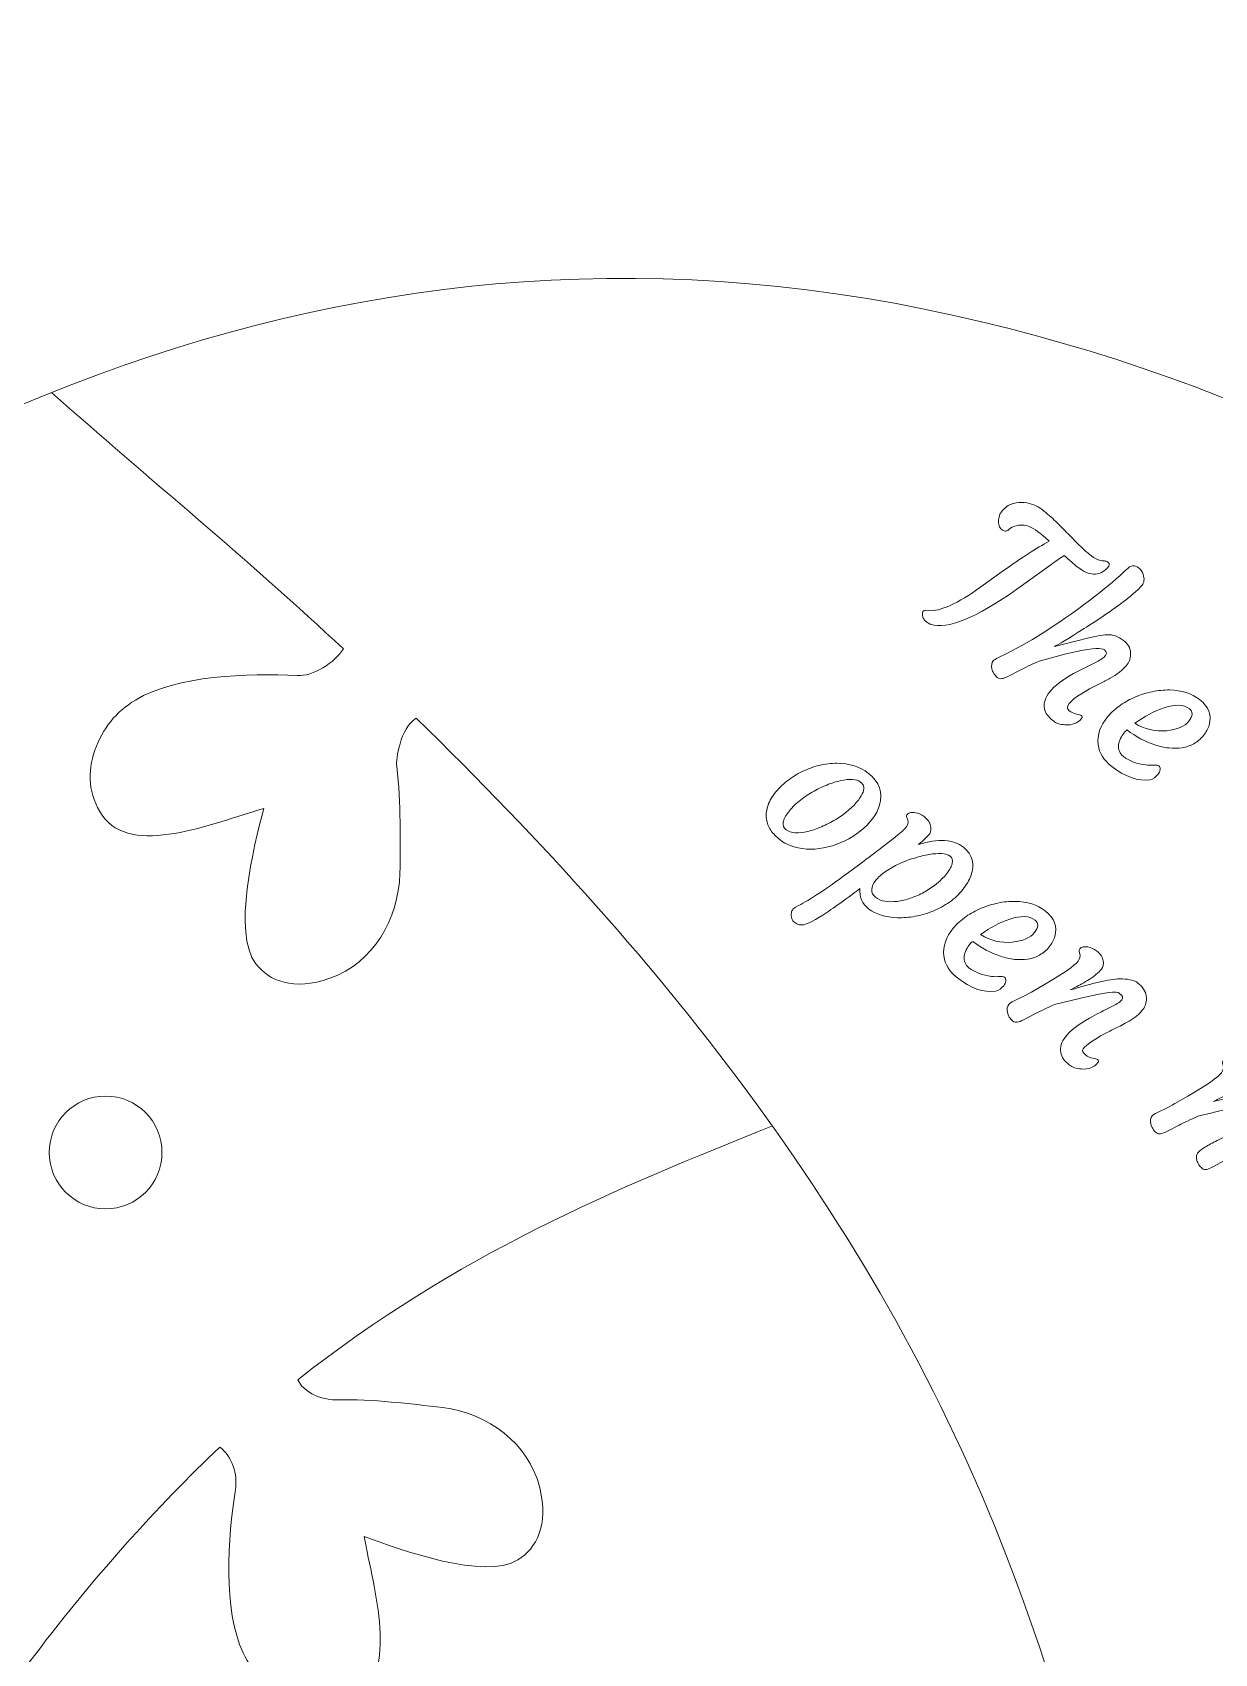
# Model space of a CAD drawing. Header units: inches. Extents: x -160 to 752, y 28 to 782.
# Drawn here: x 504.7 to 623.6, y 618.9 to 781.9 of the extents above; entities that cross this region are included whole.
import ezdxf

# ---------------------------------------------------------------- set-up
doc = ezdxf.new("R2010")
doc.units = ezdxf.units.IN
doc.header["$MEASUREMENT"] = 0
doc.layers.add('_U+0421_U+043B_U+043E_U+0439 1', color=7, linetype='Continuous')

# ---------------------------------------------------------------- blocks, each defined once
blk = doc.blocks.new('block 2')
at = {"layer": '_U+0421_U+043B_U+043E_U+0439 1', "color": 12, "lineweight": 9, "true_color": 0xe30513}
for points, knots in [([(305.09, 27.81), (184.24, 132.09), (55.29, 227.61), (-54.65, 344.61), (-130.38, 432.04), (-160.47, 554.53), (-106.38, 659.79), (-61.65, 746.82), (0.67, 769.94), (55.4, 761.15), (152.47, 745.58), (244.36, 626.03), (305, 559.17), (383.27, 640.56), (469.58, 781.89), (597.36, 753.44), (657.3, 740.1), (700.3, 699.79), (723.45, 645.65), (746.6, 591.54), (751.52, 539.49), (735.49, 482.62), (690.02, 321.27), (429.51, 136.47), (305.09, 27.81), (305.09, 27.81), (305.09, 27.81), (305.09, 27.81)], [0, 0, 0, 0, 1, 1, 1, 2, 2, 2, 3, 3, 3, 4, 4, 4, 5, 5, 5, 6, 6, 6, 7, 7, 7, 8, 8, 8, 9, 9, 9, 9]), ([(670.88, 364.34), (655.01, 380.54), (632.57, 427.43), (627.62, 477.67), (622.67, 527.9), (621.34, 580.31), (602.67, 628.66), (589.88, 661.76), (568.4, 688.48), (543.29, 712.94), (541.66, 711.85), (541.26, 708.78), (541.34, 708.11), (541.8, 704.21), (541.67, 700.71), (541.67, 697.3), (541.49, 692.71), (539.04, 688.35), (534.61, 686.78), (530.95, 685.48), (528.52, 686.5), (527.18, 688.24), (524.79, 691.33), (526.96, 699.99), (527.97, 703.86), (522.78, 702.35), (514.64, 698.89), (511.71, 703.18), (510.34, 705.19), (510.19, 707.53), (510.99, 709.72), (511.79, 711.92), (513.07, 713.55), (515.07, 714.76), (519.19, 717.24), (526.43, 717.48), (531.32, 717.21), (532.9, 717.12), (535.12, 718.53), (535.98, 719.89), (526.65, 728.66), (516.26, 737.13), (506.63, 745.69)], [0, 0, 0, 0, 1, 1, 1, 2, 2, 2, 3, 3, 3, 4, 4, 4, 5, 5, 5, 6, 6, 6, 7, 7, 7, 8, 8, 8, 9, 9, 9, 10, 10, 10, 11, 11, 11, 12, 12, 12, 13, 13, 13, 14, 14, 14, 14]), ([(512.06, 674.93), (515.2, 674.93), (517.73, 672.39), (517.73, 669.26), (517.73, 666.13), (515.2, 663.59), (512.06, 663.59), (508.93, 663.59), (506.39, 666.13), (506.39, 669.26), (506.39, 672.39), (508.93, 674.93), (512.06, 674.93), (512.06, 674.93), (512.06, 674.93), (512.06, 674.93)], [0, 0, 0, 0, 1, 1, 1, 2, 2, 2, 3, 3, 3, 4, 4, 4, 5, 5, 5, 5]), ([(579.12, 671.93), (563.35, 665.62), (547.38, 659.03), (531.38, 646.39), (532.3, 644.66), (534.52, 644.38), (535.19, 644.39), (539.12, 644.46), (542.59, 643.97), (545.98, 643.63), (550.52, 642.98), (554.61, 640.09), (555.73, 635.53), (556.65, 631.76), (555.39, 629.45), (553.52, 628.29), (550.2, 626.23), (541.8, 629.26), (538.06, 630.66), (539.03, 625.35), (541.65, 616.89), (537.08, 614.42), (534.94, 613.26), (532.6, 613.35), (530.5, 614.37), (528.4, 615.39), (526.9, 616.82), (525.9, 618.95), (523.85, 623.29), (524.35, 630.52), (525.12, 635.36), (525.37, 636.92), (524.81, 638.65), (523.55, 639.64), (517.37, 633.8), (510.59, 626.3), (504.32, 617.9), (480.88, 586.49), (456.69, 534.63), (430.41, 501.71), (431.53, 500.11), (433.73, 499.78), (434.4, 499.87), (438.28, 500.41), (441.79, 500.35), (445.2, 500.42), (449.79, 500.32), (454.19, 497.95), (455.85, 493.55), (457.22, 489.92), (456.25, 487.47), (454.53, 486.1), (451.49, 483.65), (442.78, 485.65), (438.9, 486.59), (440.51, 481.43), (444.12, 473.35), (439.89, 470.35), (437.9, 468.94), (435.57, 468.75), (433.36, 469.51), (431.15, 470.26), (429.49, 471.5), (428.24, 473.49), (425.68, 477.56), (425.31, 484.79), (425.49, 489.69), (425.55, 491.26), (424.78, 492.92), (423.41, 493.75), (394.21, 462), (361.88, 456.55), (326.54, 457.86), (291.19, 459.16), (252.36, 466.43), (220.23, 490.95), (188.11, 515.47), (162.7, 557.24), (136.22, 588.28), (114.09, 614.22), (90.28, 633.24), (69, 643.8), (67.84, 642.22), (68.55, 640.1), (68.85, 639.5), (70.61, 635.99), (71.68, 632.65), (72.83, 629.44), (74.21, 625.07), (73.38, 620.13), (69.75, 617.15), (66.75, 614.69), (64.12, 614.83), (62.26, 616.01), (58.97, 618.11), (58.07, 626.99), (57.71, 630.97), (53.34, 627.79), (46.86, 621.78), (42.65, 624.83), (40.68, 626.26), (39.75, 628.4), (39.76, 630.74), (39.77, 633.07), (40.41, 635.05), (41.89, 636.87), (44.92, 640.59), (51.66, 643.27), (56.35, 644.67), (57.86, 645.12), (59.18, 646.38), (59.53, 647.94), (34.92, 656.84), (11.32, 654.93), (-10.35, 652.42)], [0, 0, 0, 0, 1, 1, 1, 2, 2, 2, 3, 3, 3, 4, 4, 4, 5, 5, 5, 6, 6, 6, 7, 7, 7, 8, 8, 8, 9, 9, 9, 10, 10, 10, 11, 11, 11, 12, 12, 12, 13, 13, 13, 14, 14, 14, 15, 15, 15, 16, 16, 16, 17, 17, 17, 18, 18, 18, 19, 19, 19, 20, 20, 20, 21, 21, 21, 22, 22, 22, 23, 23, 23, 24, 24, 24, 25, 25, 25, 26, 26, 26, 27, 27, 27, 28, 28, 28, 29, 29, 29, 30, 30, 30, 31, 31, 31, 32, 32, 32, 33, 33, 33, 34, 34, 34, 35, 35, 35, 36, 36, 36, 37, 37, 37, 38, 38, 38, 38]), ([(368.44, 630.97), (378.34, 624.63), (388.24, 618.29), (397.96, 611.69), (397.25, 610.26), (396.1, 609.49), (394.53, 609.41), (389.64, 609.17), (382.46, 608.18), (378.63, 605.28), (376.76, 603.87), (375.66, 602.11), (375.1, 599.84), (374.53, 597.57), (374.92, 595.27), (376.5, 593.41), (379.85, 589.45), (387.59, 593.74), (392.59, 595.78), (391.99, 591.84), (390.75, 582.99), (393.44, 580.17), (394.96, 578.58), (397.49, 577.82), (400.99, 579.5), (405.22, 581.53), (407.2, 586.12), (406.91, 590.7), (406.55, 594.08), (406.31, 597.58), (405.44, 601.41), (405.29, 602.07), (405.11, 604.3), (406.61, 605.55), (430.89, 588.41), (453.35, 569.48), (471.76, 543.66), (499.53, 504.69), (517.31, 450.95), (500.06, 389.01), (482.8, 327.07), (430.6, 256.9), (406.61, 207.43), (393.54, 180.48), (391.14, 191.77), (388.23, 141.24)], [0, 0, 0, 0, 1, 1, 1, 2, 2, 2, 3, 3, 3, 4, 4, 4, 5, 5, 5, 6, 6, 6, 7, 7, 7, 8, 8, 8, 9, 9, 9, 10, 10, 10, 11, 11, 11, 12, 12, 12, 13, 13, 13, 14, 14, 14, 15, 15, 15, 15])]:
    blk.add_open_spline(points, degree=3, knots=knots, dxfattribs=at)
at = {"layer": '_U+0421_U+043B_U+043E_U+0439 1', "lineweight": 0}
for points, knots in [([(611.43, 727.42), (611.18, 727.43), (610.93, 727.49), (610.68, 727.59), (610.43, 727.7), (610.13, 727.89), (609.78, 728.16), (609.43, 728.43), (609, 728.81), (608.48, 729.29), (608.07, 729.04), (607.62, 728.73), (607.12, 728.36), (607.12, 728.36), (603.72, 725.91), (603.72, 725.91), (599.6, 723), (596.71, 721.82), (595.05, 722.37), (594.93, 722.4), (594.79, 722.47), (594.65, 722.59), (594.51, 722.7), (594.4, 722.81), (594.34, 722.91), (594.28, 723.01), (594.24, 723.12), (594.23, 723.22), (594.18, 723.41), (594.2, 723.55), (594.27, 723.65), (594.35, 723.75), (594.42, 723.79), (594.5, 723.79), (594.5, 723.79), (594.81, 723.75), (594.81, 723.75), (595.98, 723.65), (597.75, 724.45), (600.1, 726.14), (600.1, 726.14), (602.23, 727.67), (602.23, 727.67), (604.14, 729.04), (605.72, 730.06), (606.96, 730.72), (606.56, 731.09), (606.25, 731.36), (606.03, 731.53), (605.39, 732.03), (604.86, 732.3), (604.45, 732.34), (604.03, 732.37), (603.68, 732.33), (603.41, 732.21), (603.14, 732.09), (602.97, 731.99), (602.9, 731.91), (602.77, 731.77), (602.64, 731.71), (602.53, 731.74), (602.42, 731.76), (602.31, 731.81), (602.19, 731.9), (602.07, 732), (601.98, 732.13), (601.92, 732.31), (601.86, 732.49), (601.85, 732.68), (601.87, 732.87), (601.9, 733.27), (602.06, 733.62), (602.36, 733.92), (602.66, 734.23), (602.99, 734.43), (603.36, 734.53), (603.73, 734.63), (604.09, 734.66), (604.46, 734.61), (605.14, 734.54), (605.73, 734.3), (606.24, 733.91), (606.76, 733.51), (607.22, 733.1), (607.63, 732.7), (608.05, 732.29), (608.46, 731.88), (608.87, 731.46), (609.95, 730.36), (610.65, 729.68), (610.98, 729.43), (611.31, 729.17), (611.57, 729), (611.76, 728.91), (611.95, 728.82), (612.13, 728.78), (612.3, 728.76), (612.47, 728.75), (612.59, 728.74), (612.66, 728.72), (612.72, 728.72), (612.8, 728.67), (612.91, 728.59), (613.07, 728.46), (613.04, 728.29), (612.83, 728.06), (612.62, 727.82), (612.4, 727.66), (612.16, 727.56), (611.93, 727.46), (611.68, 727.42), (611.43, 727.42), (611.43, 727.42), (611.43, 727.42), (611.43, 727.42)], [0, 0, 0, 0, 1, 1, 1, 2, 2, 2, 3, 3, 3, 4, 4, 4, 5, 5, 5, 6, 6, 6, 7, 7, 7, 8, 8, 8, 9, 9, 9, 10, 10, 10, 11, 11, 11, 12, 12, 12, 13, 13, 13, 14, 14, 14, 15, 15, 15, 16, 16, 16, 17, 17, 17, 18, 18, 18, 19, 19, 19, 20, 20, 20, 21, 21, 21, 22, 22, 22, 23, 23, 23, 24, 24, 24, 25, 25, 25, 26, 26, 26, 27, 27, 27, 28, 28, 28, 29, 29, 29, 30, 30, 30, 31, 31, 31, 32, 32, 32, 33, 33, 33, 34, 34, 34, 35, 35, 35, 36, 36, 36, 37, 37, 37, 38, 38, 38, 38]), ([(612.53, 719.79), (612.23, 720.02), (611.34, 719.98), (609.87, 719.66), (609.87, 719.66), (608.55, 719.36), (608.55, 719.36), (608.55, 719.36), (605.94, 718.67), (605.94, 718.67), (605.16, 718.32), (604.53, 718.02), (604.04, 717.76), (604.04, 717.76), (602.87, 717.17), (602.87, 717.17), (602.58, 717.02), (602.35, 716.93), (602.19, 716.91), (602.04, 716.88), (601.89, 716.92), (601.74, 717.03), (601.6, 717.14), (601.48, 717.27), (601.39, 717.43), (601.3, 717.58), (601.24, 717.74), (601.2, 717.89), (601.13, 718.23), (601.17, 718.5), (601.33, 718.7), (601.4, 718.78), (601.58, 718.9), (601.88, 719.05), (601.88, 719.05), (602.71, 719.45), (602.71, 719.45), (605.34, 720.75), (608.31, 722.67), (611.62, 725.23), (612.84, 726.17), (613.88, 727.06), (614.75, 727.9), (615.16, 728.3), (615.56, 728.36), (615.95, 728.06), (616.2, 727.87), (616.36, 727.65), (616.42, 727.4), (616.56, 726.93), (616.51, 726.56), (616.3, 726.3), (616.08, 726.05), (615.81, 725.78), (615.49, 725.5), (615.17, 725.22), (614.81, 724.93), (614.4, 724.62), (614, 724.31), (613.56, 724), (613.1, 723.67), (611.9, 722.86), (611.03, 722.28), (610.48, 721.94), (608.82, 720.89), (607.83, 720.3), (607.51, 720.15), (607.67, 720.18), (607.88, 720.23), (608.13, 720.3), (610.13, 720.82), (611.33, 721.12), (611.76, 721.19), (612.19, 721.26), (612.54, 721.3), (612.81, 721.31), (613.38, 721.35), (613.92, 721.16), (614.45, 720.75), (614.88, 720.42), (615.11, 720.01), (615.15, 719.52), (615.17, 719.05), (615.06, 718.65), (614.81, 718.33), (614.55, 718), (614.29, 717.74), (614.01, 717.53), (613.73, 717.32), (613.43, 717.13), (613.11, 716.95), (612.78, 716.77), (612.44, 716.59), (612.08, 716.41), (612.08, 716.41), (611.02, 715.87), (611.02, 715.87), (609.97, 715.3), (609.28, 714.81), (608.96, 714.4), (608.73, 714.1), (608.74, 713.86), (608.98, 713.68), (609.2, 713.5), (609.45, 713.39), (609.71, 713.34), (609.97, 713.29), (610.13, 713.25), (610.18, 713.21), (610.3, 713.12), (610.31, 713.02), (610.22, 712.9), (609.85, 712.42), (609.29, 712.21), (608.55, 712.27), (608.04, 712.3), (607.65, 712.43), (607.38, 712.65), (607.1, 712.86), (606.9, 713.07), (606.76, 713.27), (606.62, 713.46), (606.53, 713.68), (606.49, 713.92), (606.4, 714.46), (606.58, 715.01), (607.02, 715.58), (607.49, 716.19), (608.29, 716.8), (609.41, 717.42), (609.41, 717.42), (611.74, 718.6), (611.74, 718.6), (612.17, 718.82), (612.47, 719.03), (612.62, 719.23), (612.78, 719.42), (612.75, 719.61), (612.53, 719.79), (612.53, 719.79), (612.53, 719.79), (612.53, 719.79)], [0, 0, 0, 0, 1, 1, 1, 2, 2, 2, 3, 3, 3, 4, 4, 4, 5, 5, 5, 6, 6, 6, 7, 7, 7, 8, 8, 8, 9, 9, 9, 10, 10, 10, 11, 11, 11, 12, 12, 12, 13, 13, 13, 14, 14, 14, 15, 15, 15, 16, 16, 16, 17, 17, 17, 18, 18, 18, 19, 19, 19, 20, 20, 20, 21, 21, 21, 22, 22, 22, 23, 23, 23, 24, 24, 24, 25, 25, 25, 26, 26, 26, 27, 27, 27, 28, 28, 28, 29, 29, 29, 30, 30, 30, 31, 31, 31, 32, 32, 32, 33, 33, 33, 34, 34, 34, 35, 35, 35, 36, 36, 36, 37, 37, 37, 38, 38, 38, 39, 39, 39, 40, 40, 40, 41, 41, 41, 42, 42, 42, 43, 43, 43, 44, 44, 44, 45, 45, 45, 46, 46, 46, 47, 47, 47, 47]), ([(612.84, 713.08), (613.23, 713.53), (613.66, 713.92), (614.13, 714.25), (614.6, 714.57), (615.1, 714.85), (615.64, 715.07), (616.19, 715.3), (616.75, 715.47), (617.33, 715.59), (617.92, 715.72), (618.49, 715.77), (619.06, 715.77), (620.29, 715.74), (621.29, 715.42), (622.08, 714.81), (623.01, 714.09), (623.33, 713.23), (623.04, 712.23), (622.95, 711.88), (622.76, 711.54), (622.48, 711.19), (622.2, 710.84), (621.88, 710.56), (621.51, 710.36), (621.15, 710.17), (620.76, 710.03), (620.33, 709.96), (619.91, 709.9), (619.47, 709.89), (619, 709.94), (618.53, 709.99), (618.06, 710.1), (617.58, 710.25), (616.6, 710.58), (615.67, 711.07), (614.79, 711.75), (614.71, 711.69), (614.61, 711.59), (614.48, 711.44), (614.36, 711.29), (614.25, 711.11), (614.14, 710.89), (614.03, 710.68), (613.97, 710.46), (613.94, 710.24), (613.89, 709.77), (614.04, 709.39), (614.41, 709.1), (615.04, 708.61), (615.79, 708.32), (616.67, 708.23), (616.98, 708.19), (617.25, 708.18), (617.49, 708.21), (617.72, 708.24), (617.89, 708.22), (617.99, 708.14), (618.08, 708.07), (618.13, 707.94), (618.11, 707.77), (618.09, 707.6), (618.02, 707.43), (617.91, 707.29), (617.69, 707), (617.41, 706.82), (617.09, 706.73), (615.88, 706.58), (614.59, 707.03), (613.25, 708.08), (612.45, 708.7), (612, 709.43), (611.89, 710.28), (611.77, 711.24), (612.09, 712.17), (612.84, 713.08), (612.84, 713.08), (612.84, 713.08), (612.84, 713.08)], [0, 0, 0, 0, 1, 1, 1, 2, 2, 2, 3, 3, 3, 4, 4, 4, 5, 5, 5, 6, 6, 6, 7, 7, 7, 8, 8, 8, 9, 9, 9, 10, 10, 10, 11, 11, 11, 12, 12, 12, 13, 13, 13, 14, 14, 14, 15, 15, 15, 16, 16, 16, 17, 17, 17, 18, 18, 18, 19, 19, 19, 20, 20, 20, 21, 21, 21, 22, 22, 22, 23, 23, 23, 24, 24, 24, 25, 25, 25, 26, 26, 26, 26]), ([(621.06, 713.87), (620.5, 714.31), (619.65, 714.35), (618.52, 713.98), (617.55, 713.65), (616.58, 713.13), (615.59, 712.42), (616.57, 711.82), (617.63, 711.56), (618.78, 711.67), (619.84, 711.77), (620.58, 712.1), (621, 712.63), (621.41, 713.17), (621.44, 713.58), (621.06, 713.87), (621.06, 713.87), (621.06, 713.87), (621.06, 713.87)], [0, 0, 0, 0, 1, 1, 1, 2, 2, 2, 3, 3, 3, 4, 4, 4, 5, 5, 5, 6, 6, 6, 6]), ([(578.53, 702.78), (578.47, 703.17), (578.5, 703.58), (578.63, 704.02), (578.76, 704.45), (579, 704.9), (579.35, 705.35), (579.7, 705.81), (580.11, 706.23), (580.59, 706.6), (581.07, 706.98), (581.58, 707.3), (582.13, 707.56), (582.68, 707.83), (583.25, 708.04), (583.85, 708.18), (584.44, 708.33), (585.03, 708.4), (585.61, 708.4), (586.87, 708.39), (587.92, 708.05), (588.77, 707.39), (589.89, 706.53), (590.26, 705.45), (589.89, 704.17), (589.62, 703.24), (588.97, 702.37), (587.94, 701.56), (586.99, 700.81), (585.92, 700.29), (584.71, 699.98), (583.51, 699.68), (582.38, 699.68), (581.31, 699.99), (580.77, 700.15), (580.3, 700.38), (579.91, 700.69), (579.51, 701), (579.19, 701.32), (578.96, 701.67), (578.73, 702.01), (578.58, 702.38), (578.53, 702.78), (578.53, 702.78), (578.53, 702.78), (578.53, 702.78)], [0, 0, 0, 0, 1, 1, 1, 2, 2, 2, 3, 3, 3, 4, 4, 4, 5, 5, 5, 6, 6, 6, 7, 7, 7, 8, 8, 8, 9, 9, 9, 10, 10, 10, 11, 11, 11, 12, 12, 12, 13, 13, 13, 14, 14, 14, 15, 15, 15, 15]), ([(583.14, 705.5), (582.66, 705.23), (582.21, 704.92), (581.79, 704.57), (581.37, 704.22), (581.02, 703.86), (580.73, 703.48), (580.44, 703.1), (580.27, 702.76), (580.21, 702.46), (580.16, 702.16), (580.26, 701.91), (580.5, 701.72), (580.75, 701.53), (581.06, 701.42), (581.44, 701.41), (581.81, 701.39), (582.22, 701.43), (582.67, 701.54), (583.11, 701.64), (583.58, 701.8), (584.06, 702.01), (584.55, 702.22), (585.02, 702.47), (585.49, 702.75), (586.5, 703.37), (587.25, 704.02), (587.77, 704.7), (588.23, 705.29), (588.41, 705.77), (588.29, 706.12), (588.24, 706.26), (588.13, 706.4), (587.95, 706.53), (587.78, 706.67), (587.52, 706.75), (587.17, 706.76), (586.81, 706.78), (586.42, 706.75), (585.98, 706.65), (585.54, 706.56), (585.08, 706.41), (584.59, 706.21), (584.09, 706.01), (583.61, 705.78), (583.14, 705.5), (583.14, 705.5), (583.14, 705.5), (583.14, 705.5)], [0, 0, 0, 0, 1, 1, 1, 2, 2, 2, 3, 3, 3, 4, 4, 4, 5, 5, 5, 6, 6, 6, 7, 7, 7, 8, 8, 8, 9, 9, 9, 10, 10, 10, 11, 11, 11, 12, 12, 12, 13, 13, 13, 14, 14, 14, 15, 15, 15, 16, 16, 16, 16]), ([(587.93, 695.81), (587.86, 695.74), (587.41, 695.4), (586.58, 694.8), (585.76, 694.2), (585.1, 693.74), (584.59, 693.4), (583.46, 692.65), (582.69, 692.23), (582.27, 692.16), (581.94, 692.1), (581.65, 692.17), (581.39, 692.37), (581.08, 692.61), (580.97, 692.94), (581.04, 693.37), (581.06, 693.5), (581.11, 693.61), (581.19, 693.72), (581.27, 693.82), (581.53, 693.99), (581.97, 694.21), (583.09, 694.77), (585.03, 696.09), (587.78, 698.15), (588.88, 698.97), (589.61, 699.53), (590, 699.83), (590, 699.83), (591.04, 700.64), (591.04, 700.64), (591.73, 701.18), (592.19, 701.56), (592.41, 701.78), (592.62, 701.99), (592.74, 702.18), (592.76, 702.32), (592.78, 702.47), (592.77, 702.6), (592.73, 702.71), (592.7, 702.82), (592.66, 702.92), (592.62, 703.01), (592.59, 703.09), (592.61, 703.18), (592.7, 703.27), (592.79, 703.37), (592.91, 703.42), (593.05, 703.45), (593.2, 703.47), (593.35, 703.46), (593.52, 703.43), (593.85, 703.36), (594.14, 703.22), (594.38, 703.03), (594.63, 702.84), (594.8, 702.66), (594.89, 702.49), (594.99, 702.32), (595.04, 702.15), (595.05, 701.97), (595.08, 701.61), (595.01, 701.34), (594.83, 701.16), (594.45, 700.78), (594.12, 700.47), (593.82, 700.23), (595.81, 700.84), (597.32, 700.75), (598.34, 699.95), (599.26, 699.23), (599.51, 698.27), (599.08, 697.07), (598.93, 696.65), (598.66, 696.2), (598.28, 695.72), (597.91, 695.24), (597.46, 694.81), (596.94, 694.44), (596.42, 694.08), (595.86, 693.77), (595.28, 693.53), (594.69, 693.29), (594.09, 693.12), (593.48, 693.01), (592.87, 692.9), (592.27, 692.85), (591.69, 692.87), (590.48, 692.91), (589.52, 693.21), (588.83, 693.74), (588.14, 694.28), (587.84, 694.97), (587.93, 695.81), (587.93, 695.81), (587.93, 695.81), (587.93, 695.81)], [0, 0, 0, 0, 1, 1, 1, 2, 2, 2, 3, 3, 3, 4, 4, 4, 5, 5, 5, 6, 6, 6, 7, 7, 7, 8, 8, 8, 9, 9, 9, 10, 10, 10, 11, 11, 11, 12, 12, 12, 13, 13, 13, 14, 14, 14, 15, 15, 15, 16, 16, 16, 17, 17, 17, 18, 18, 18, 19, 19, 19, 20, 20, 20, 21, 21, 21, 22, 22, 22, 23, 23, 23, 24, 24, 24, 25, 25, 25, 26, 26, 26, 27, 27, 27, 28, 28, 28, 29, 29, 29, 30, 30, 30, 31, 31, 31, 32, 32, 32, 32]), ([(591.88, 698.29), (591.39, 698.06), (590.93, 697.81), (590.51, 697.52), (590.1, 697.24), (589.77, 696.94), (589.52, 696.63), (589.28, 696.32), (589.15, 696), (589.12, 695.7), (589.1, 695.39), (589.23, 695.13), (589.49, 694.93), (589.75, 694.72), (590.07, 694.58), (590.45, 694.52), (590.82, 694.46), (591.22, 694.46), (591.66, 694.51), (592.1, 694.56), (592.55, 694.67), (593.01, 694.83), (593.48, 694.99), (593.94, 695.19), (594.38, 695.44), (595.34, 695.97), (596.11, 696.6), (596.67, 697.32), (596.97, 697.71), (597.15, 698.05), (597.22, 698.35), (597.28, 698.65), (597.21, 698.88), (597, 699.04), (596.78, 699.21), (596.5, 699.3), (596.13, 699.32), (595.77, 699.33), (595.36, 699.3), (594.89, 699.23), (594.43, 699.15), (593.93, 699.03), (593.41, 698.87), (592.88, 698.71), (592.37, 698.52), (591.88, 698.29), (591.88, 698.29), (591.88, 698.29), (591.88, 698.29)], [0, 0, 0, 0, 1, 1, 1, 2, 2, 2, 3, 3, 3, 4, 4, 4, 5, 5, 5, 6, 6, 6, 7, 7, 7, 8, 8, 8, 9, 9, 9, 10, 10, 10, 11, 11, 11, 12, 12, 12, 13, 13, 13, 14, 14, 14, 15, 15, 15, 16, 16, 16, 16]), ([(597.32, 691.82), (597.71, 692.28), (598.14, 692.67), (598.61, 692.99), (599.08, 693.31), (599.58, 693.59), (600.12, 693.82), (600.67, 694.04), (601.23, 694.22), (601.81, 694.34), (602.4, 694.46), (602.97, 694.52), (603.54, 694.51), (604.77, 694.49), (605.77, 694.17), (606.56, 693.55), (607.49, 692.83), (607.81, 691.98), (607.52, 690.97), (607.43, 690.63), (607.24, 690.28), (606.96, 689.93), (606.68, 689.58), (606.36, 689.31), (605.99, 689.11), (605.63, 688.91), (605.24, 688.78), (604.81, 688.71), (604.39, 688.64), (603.95, 688.63), (603.48, 688.68), (603.01, 688.74), (602.54, 688.84), (602.06, 688.99), (601.08, 689.32), (600.15, 689.82), (599.27, 690.49), (599.19, 690.43), (599.08, 690.33), (598.96, 690.18), (598.84, 690.04), (598.72, 689.86), (598.62, 689.64), (598.51, 689.42), (598.45, 689.21), (598.42, 688.99), (598.37, 688.51), (598.52, 688.13), (598.89, 687.84), (599.52, 687.35), (600.27, 687.07), (601.15, 686.97), (601.46, 686.93), (601.73, 686.93), (601.97, 686.96), (602.2, 686.98), (602.37, 686.96), (602.47, 686.89), (602.56, 686.81), (602.6, 686.69), (602.59, 686.51), (602.57, 686.34), (602.5, 686.18), (602.39, 686.03), (602.17, 685.75), (601.89, 685.56), (601.57, 685.48), (600.35, 685.32), (599.07, 685.77), (597.73, 686.82), (596.93, 687.44), (596.48, 688.18), (596.37, 689.02), (596.25, 689.99), (596.57, 690.92), (597.32, 691.82), (597.32, 691.82), (597.32, 691.82), (597.32, 691.82)], [0, 0, 0, 0, 1, 1, 1, 2, 2, 2, 3, 3, 3, 4, 4, 4, 5, 5, 5, 6, 6, 6, 7, 7, 7, 8, 8, 8, 9, 9, 9, 10, 10, 10, 11, 11, 11, 12, 12, 12, 13, 13, 13, 14, 14, 14, 15, 15, 15, 16, 16, 16, 17, 17, 17, 18, 18, 18, 19, 19, 19, 20, 20, 20, 21, 21, 21, 22, 22, 22, 23, 23, 23, 24, 24, 24, 25, 25, 25, 26, 26, 26, 26]), ([(605.54, 692.62), (604.98, 693.06), (604.13, 693.09), (603, 692.72), (602.03, 692.4), (601.05, 691.88), (600.07, 691.17), (601.05, 690.56), (602.11, 690.3), (603.25, 690.41), (604.32, 690.52), (605.06, 690.84), (605.48, 691.38), (605.89, 691.91), (605.92, 692.33), (605.54, 692.62), (605.54, 692.62), (605.54, 692.62), (605.54, 692.62)], [0, 0, 0, 0, 1, 1, 1, 2, 2, 2, 3, 3, 3, 4, 4, 4, 5, 5, 5, 6, 6, 6, 6]), ([(614.05, 685.26), (613.89, 685.39), (613.52, 685.42), (612.96, 685.34), (612.41, 685.25), (611.91, 685.17), (611.48, 685.08), (611.48, 685.08), (610.14, 684.79), (610.14, 684.79), (610.14, 684.79), (607.49, 684.13), (607.49, 684.13), (606.72, 683.78), (606.09, 683.48), (605.6, 683.22), (605.6, 683.22), (604.43, 682.62), (604.43, 682.62), (604.14, 682.47), (603.91, 682.39), (603.75, 682.36), (603.6, 682.33), (603.45, 682.37), (603.3, 682.48), (603.16, 682.6), (603.04, 682.73), (602.95, 682.88), (602.86, 683.03), (602.79, 683.19), (602.76, 683.35), (602.69, 683.68), (602.73, 683.95), (602.89, 684.15), (602.96, 684.24), (603.14, 684.35), (603.44, 684.5), (603.44, 684.5), (604.27, 684.91), (604.27, 684.91), (604.51, 685.03), (604.82, 685.19), (605.19, 685.39), (605.19, 685.39), (606.5, 686.15), (606.5, 686.15), (608.38, 687.25), (609.51, 688.03), (609.87, 688.5), (610.06, 688.75), (610.12, 688.99), (610.05, 689.24), (610.05, 689.24), (609.98, 689.48), (609.98, 689.48), (609.95, 689.56), (609.98, 689.64), (610.05, 689.74), (610.13, 689.83), (610.23, 689.9), (610.37, 689.93), (610.51, 689.95), (610.66, 689.96), (610.84, 689.93), (611.18, 689.86), (611.47, 689.73), (611.71, 689.54), (611.96, 689.35), (612.13, 689.18), (612.22, 689.02), (612.32, 688.86), (612.37, 688.7), (612.39, 688.53), (612.45, 688.19), (612.39, 687.91), (612.23, 687.71), (612.07, 687.5), (611.89, 687.32), (611.67, 687.15), (611.46, 686.98), (611.23, 686.82), (610.99, 686.67), (610.74, 686.51), (610.5, 686.37), (610.25, 686.23), (610, 686.09), (609.79, 685.98), (609.6, 685.88), (609.6, 685.88), (609.16, 685.66), (609.16, 685.66), (609.06, 685.6), (609.02, 685.58), (609.07, 685.6), (610.32, 685.97), (611.13, 686.19), (611.5, 686.29), (611.5, 686.29), (612.6, 686.53), (612.6, 686.53), (613.4, 686.69), (613.97, 686.75), (614.33, 686.72), (615.07, 686.68), (615.57, 686.54), (615.85, 686.33), (616.12, 686.11), (616.33, 685.9), (616.46, 685.68), (616.6, 685.46), (616.69, 685.24), (616.73, 685), (616.81, 684.49), (616.68, 684.02), (616.35, 683.59), (616.02, 683.17), (615.57, 682.79), (615.01, 682.48), (614.46, 682.17), (614, 681.92), (613.63, 681.75), (613.26, 681.57), (612.89, 681.38), (612.53, 681.19), (611.43, 680.6), (610.71, 680.1), (610.39, 679.69), (610.25, 679.5), (610.32, 679.3), (610.62, 679.07), (610.84, 678.89), (611.09, 678.78), (611.35, 678.73), (611.61, 678.69), (611.77, 678.64), (611.82, 678.6), (611.94, 678.51), (611.95, 678.41), (611.86, 678.3), (611.49, 677.82), (610.93, 677.6), (610.18, 677.66), (609.68, 677.7), (609.29, 677.82), (609.02, 678.04), (608.74, 678.25), (608.53, 678.46), (608.4, 678.66), (608.27, 678.86), (608.18, 679.08), (608.14, 679.32), (608.04, 679.85), (608.2, 680.38), (608.59, 680.89), (609.08, 681.52), (609.89, 682.15), (611.02, 682.78), (611.8, 683.2), (612.35, 683.48), (612.65, 683.63), (612.65, 683.63), (613.38, 683.99), (613.38, 683.99), (613.81, 684.21), (614.11, 684.42), (614.27, 684.62), (614.42, 684.82), (614.35, 685.03), (614.05, 685.26), (614.05, 685.26), (614.05, 685.26), (614.05, 685.26)], [0, 0, 0, 0, 1, 1, 1, 2, 2, 2, 3, 3, 3, 4, 4, 4, 5, 5, 5, 6, 6, 6, 7, 7, 7, 8, 8, 8, 9, 9, 9, 10, 10, 10, 11, 11, 11, 12, 12, 12, 13, 13, 13, 14, 14, 14, 15, 15, 15, 16, 16, 16, 17, 17, 17, 18, 18, 18, 19, 19, 19, 20, 20, 20, 21, 21, 21, 22, 22, 22, 23, 23, 23, 24, 24, 24, 25, 25, 25, 26, 26, 26, 27, 27, 27, 28, 28, 28, 29, 29, 29, 30, 30, 30, 31, 31, 31, 32, 32, 32, 33, 33, 33, 34, 34, 34, 35, 35, 35, 36, 36, 36, 37, 37, 37, 38, 38, 38, 39, 39, 39, 40, 40, 40, 41, 41, 41, 42, 42, 42, 43, 43, 43, 44, 44, 44, 45, 45, 45, 46, 46, 46, 47, 47, 47, 48, 48, 48, 49, 49, 49, 50, 50, 50, 51, 51, 51, 52, 52, 52, 53, 53, 53, 54, 54, 54, 55, 55, 55, 56, 56, 56, 57, 57, 57, 57]), ([(628.74, 673.84), (628.43, 674.08), (627.5, 674.07), (625.96, 673.81), (624.79, 673.59), (623.92, 673.4), (623.37, 673.26), (623.37, 673.26), (621.92, 672.91), (621.92, 672.91), (621.14, 672.56), (620.51, 672.26), (620.02, 672), (620.02, 672), (618.85, 671.4), (618.85, 671.4), (618.56, 671.25), (618.33, 671.17), (618.17, 671.14), (618.02, 671.11), (617.87, 671.15), (617.72, 671.26), (617.58, 671.38), (617.46, 671.51), (617.37, 671.66), (617.28, 671.81), (617.21, 671.97), (617.18, 672.13), (617.11, 672.46), (617.15, 672.73), (617.31, 672.93), (617.38, 673.02), (617.56, 673.13), (617.86, 673.28), (617.86, 673.28), (618.69, 673.69), (618.69, 673.69), (618.93, 673.81), (619.24, 673.97), (619.61, 674.17), (619.61, 674.17), (620.92, 674.93), (620.92, 674.93), (622.8, 676.03), (623.93, 676.81), (624.29, 677.28), (624.48, 677.53), (624.54, 677.77), (624.47, 678.02), (624.47, 678.02), (624.4, 678.26), (624.4, 678.26), (624.37, 678.34), (624.4, 678.42), (624.47, 678.52), (624.55, 678.61), (624.65, 678.68), (624.79, 678.71), (624.93, 678.73), (625.08, 678.74), (625.26, 678.71), (625.6, 678.64), (625.89, 678.51), (626.13, 678.32), (626.38, 678.13), (626.55, 677.95), (626.65, 677.79), (626.75, 677.63), (626.82, 677.46), (626.85, 677.29), (626.91, 676.94), (626.85, 676.66), (626.69, 676.46), (626.53, 676.25), (626.35, 676.07), (626.13, 675.9), (625.91, 675.73), (625.68, 675.58), (625.43, 675.42), (625.19, 675.27), (624.94, 675.14), (624.69, 675), (624.12, 674.71), (623.76, 674.53), (623.63, 674.46), (623.49, 674.4), (623.45, 674.37), (623.49, 674.38), (625.48, 674.89), (626.66, 675.19), (627.04, 675.26), (627.83, 675.42), (628.41, 675.5), (628.78, 675.49), (629.46, 675.48), (629.99, 675.33), (630.37, 675.03), (630.75, 674.73), (630.96, 674.38), (631, 673.96), (631.04, 673.55), (630.91, 673.15), (630.61, 672.76), (630.34, 672.42), (629.95, 672.08), (629.42, 671.76), (628.89, 671.43), (628.52, 671.2), (628.32, 671.06), (628.32, 671.06), (630.74, 671.71), (630.74, 671.71), (630.74, 671.71), (632.02, 671.99), (632.02, 671.99), (632.77, 672.13), (633.35, 672.15), (633.76, 672.05), (634.17, 671.96), (634.47, 671.83), (634.67, 671.69), (634.86, 671.53), (635.02, 671.35), (635.15, 671.14), (635.29, 670.92), (635.37, 670.7), (635.39, 670.47), (635.46, 669.99), (635.33, 669.53), (634.99, 669.09), (634.66, 668.67), (634.22, 668.31), (633.69, 668.02), (633.14, 667.73), (632.69, 667.5), (632.33, 667.33), (631.96, 667.16), (631.6, 666.98), (631.24, 666.8), (630.17, 666.25), (629.48, 665.76), (629.16, 665.35), (628.93, 665.06), (628.93, 664.82), (629.17, 664.63), (629.4, 664.45), (629.65, 664.34), (629.91, 664.3), (630.17, 664.25), (630.33, 664.2), (630.38, 664.16), (630.49, 664.07), (630.51, 663.97), (630.42, 663.86), (630.05, 663.38), (629.49, 663.17), (628.74, 663.22), (628.24, 663.26), (627.85, 663.38), (627.58, 663.59), (627.31, 663.81), (627.11, 664.01), (626.99, 664.21), (626.87, 664.4), (626.8, 664.62), (626.78, 664.87), (626.72, 665.42), (626.87, 665.93), (627.24, 666.4), (627.61, 666.87), (628, 667.25), (628.43, 667.56), (628.85, 667.86), (629.29, 668.13), (629.74, 668.37), (630.19, 668.62), (630.62, 668.83), (631.03, 669.01), (631.43, 669.2), (631.75, 669.35), (631.98, 669.47), (632.45, 669.71), (632.75, 669.92), (632.89, 670.1), (633.06, 670.31), (633.03, 670.5), (632.81, 670.67), (632.51, 670.9), (631.61, 670.82), (630.1, 670.45), (628.94, 670.14), (628.13, 669.91), (627.65, 669.75), (627.65, 669.75), (626.46, 669.37), (626.46, 669.37), (625.68, 669.02), (625.06, 668.72), (624.58, 668.45), (624.58, 668.45), (623.43, 667.83), (623.43, 667.83), (623.15, 667.68), (622.93, 667.59), (622.79, 667.55), (622.64, 667.52), (622.49, 667.55), (622.36, 667.66), (622.23, 667.76), (622.11, 667.89), (622.02, 668.03), (621.92, 668.17), (621.86, 668.31), (621.82, 668.45), (621.73, 668.77), (621.75, 669.02), (621.89, 669.2), (622.03, 669.37), (622.27, 669.57), (622.63, 669.79), (622.98, 670), (623.39, 670.23), (623.86, 670.47), (623.86, 670.47), (626.86, 671.99), (626.86, 671.99), (627.96, 672.57), (628.61, 672.97), (628.79, 673.21), (628.98, 673.46), (628.97, 673.66), (628.74, 673.84), (628.74, 673.84), (628.74, 673.84), (628.74, 673.84)], [0, 0, 0, 0, 1, 1, 1, 2, 2, 2, 3, 3, 3, 4, 4, 4, 5, 5, 5, 6, 6, 6, 7, 7, 7, 8, 8, 8, 9, 9, 9, 10, 10, 10, 11, 11, 11, 12, 12, 12, 13, 13, 13, 14, 14, 14, 15, 15, 15, 16, 16, 16, 17, 17, 17, 18, 18, 18, 19, 19, 19, 20, 20, 20, 21, 21, 21, 22, 22, 22, 23, 23, 23, 24, 24, 24, 25, 25, 25, 26, 26, 26, 27, 27, 27, 28, 28, 28, 29, 29, 29, 30, 30, 30, 31, 31, 31, 32, 32, 32, 33, 33, 33, 34, 34, 34, 35, 35, 35, 36, 36, 36, 37, 37, 37, 38, 38, 38, 39, 39, 39, 40, 40, 40, 41, 41, 41, 42, 42, 42, 43, 43, 43, 44, 44, 44, 45, 45, 45, 46, 46, 46, 47, 47, 47, 48, 48, 48, 49, 49, 49, 50, 50, 50, 51, 51, 51, 52, 52, 52, 53, 53, 53, 54, 54, 54, 55, 55, 55, 56, 56, 56, 57, 57, 57, 58, 58, 58, 59, 59, 59, 60, 60, 60, 61, 61, 61, 62, 62, 62, 63, 63, 63, 64, 64, 64, 65, 65, 65, 66, 66, 66, 67, 67, 67, 68, 68, 68, 69, 69, 69, 70, 70, 70, 71, 71, 71, 72, 72, 72, 73, 73, 73, 74, 74, 74, 75, 75, 75, 76, 76, 76, 77, 77, 77, 78, 78, 78, 78])]:
    blk.add_open_spline(points, degree=3, knots=knots, dxfattribs=at)

msp = doc.modelspace()

# ---------------------------------------------------------------- block references
at = {"layer": '_U+0421_U+043B_U+043E_U+0439 1'}
msp.add_blockref('block 2', (0, 0), dxfattribs=at)

doc.saveas('drawing.dxf')
